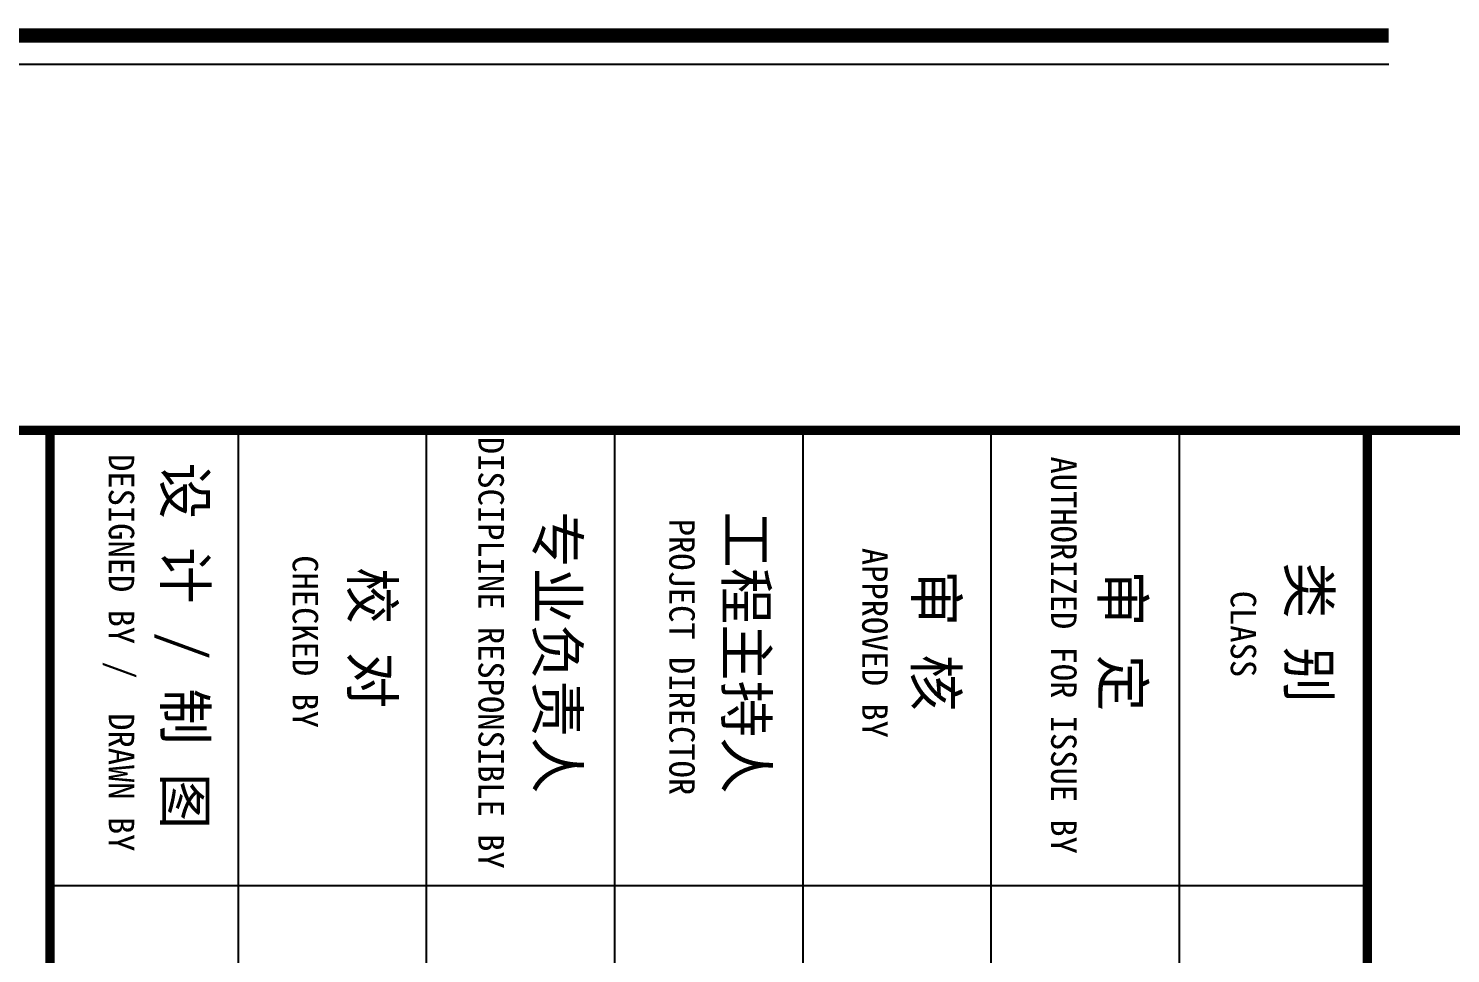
# Model space of a CAD drawing. Extents: x -4407041 to 173436, y -470270 to -29437.
# Drawn here: x -435177 to -419119, y -281572 to -271123 of the extents above; entities that cross this region are included whole.
import ezdxf

# ---------------------------------------------------------------- set-up
doc = ezdxf.new("R2010")
doc.units = 0
doc.header["$LTSCALE"] = 1000
doc.header["$MEASUREMENT"] = 0
for name, color, linetype in [('DIM_SYMB', 3, 'Continuous'), ('PUB_TEXT', 7, 'Continuous'), ('PUB_TITLE', 4, 'Continuous')]:
    doc.layers.add(name, color=color, linetype=linetype)
doc.styles.add('TQ', font='')
doc.styles.get('TQ').set_extended_font_data('SimSun')

msp = doc.modelspace()

# ---------------------------------------------------------------- linework, layer by layer
at = {"layer": 'DIM_SYMB', "const_width": 161}
msp.add_lwpolyline([(-438403.4, -271203.5), (-419816.6, -271203.5)], dxfattribs=at)
at = {"layer": 'DIM_SYMB'}
msp.add_lwpolyline([(-438403.4, -271525.5), (-419816.6, -271525.5)], dxfattribs=at)
at = {"layer": 'PUB_TITLE'}
for p, q in [((-434934.1, -275661.9), (-434934.1, -289686.9)), ((-432809.1, -275661.9), (-432809.1, -289686.9)), ((-430684.1, -275661.9), (-430684.1, -289686.9)), ((-428559.1, -275661.9), (-428559.1, -289686.9)), ((-426434.1, -275661.9), (-426434.1, -289686.9)), ((-424309.1, -275661.9), (-424309.1, -289686.9)), ((-422184.1, -275661.9), (-422184.1, -289686.9)), ((-434934.1, -280804.5), (-420059.1, -280804.5))]:
    msp.add_line(p, q, dxfattribs=at)
at = {"layer": 'PUB_TITLE', "lineweight": 40, "const_width": 106.2, "elevation": -69.6}
for points in [[(-315864, -275661.9), (-459364, -275661.9)], [(-434934.1, -275661.9), (-434934.1, -289686.9)], [(-420059.1, -275661.9), (-420059.1, -289686.9)]]:
    msp.add_lwpolyline(points, dxfattribs=at)

# ---------------------------------------------------------------- texts
at = {"layer": 'PUB_TEXT', "attachment_point": 1, "rotation": 270, "style": 'TQ'}
for s, insert, char_height, width in [('DISCIPLINE RESPONSIBLE BY', (-429808.5, -275735.1, -69.6), 286.875, 5998.875), ('DESIGNED BY /  DRAWN BY', (-433982.5, -275930.2, -69.6), 286.875, 5998.875), ('AUTHORIZED FOR ISSUE BY', (-423342.4, -275957.6, -69.6), 286.875, 5998.875), ('设 计 / 制 图', (-433173.5, -276026.9, -69.6), 467.5, 6442.408), ('专业负责人', (-428971, -276574.5, -69.6), 467.5, 4153.837), ('工程主持人', (-426837.6, -276576.7, -69.6), 467.5, 4348.906), ('PROJECT DIRECTOR', (-427653.2, -276660.3, -69.6), 286.875, 5998.875), ('CHECKED BY', (-431906.4, -277073.4, -69.6), 286.87, 5998.875), ('APPROVED BY', (-425475.5, -276989.6, -69.6), 286.875, 5998.875), ('校 对', (-431062.5, -277209.8, -69.6), 467.5, 5015.356), ('审 核', (-424695.8, -277238.4, -69.6), 467.5, 3569.639), ('审 定', (-422589.6, -277242.3, -69.6), 467.5, 2013.351), ('类 别', (-420484.1, -277149.5, -69.6), 467.5, 2779.5), ('CLASS', (-421314.5, -277474.2, -69.6), 286.87, 5998.875)]:
    msp.add_mtext(s, dxfattribs=dict(at, insert=insert, char_height=char_height, width=width))

doc.saveas('drawing.dxf')
